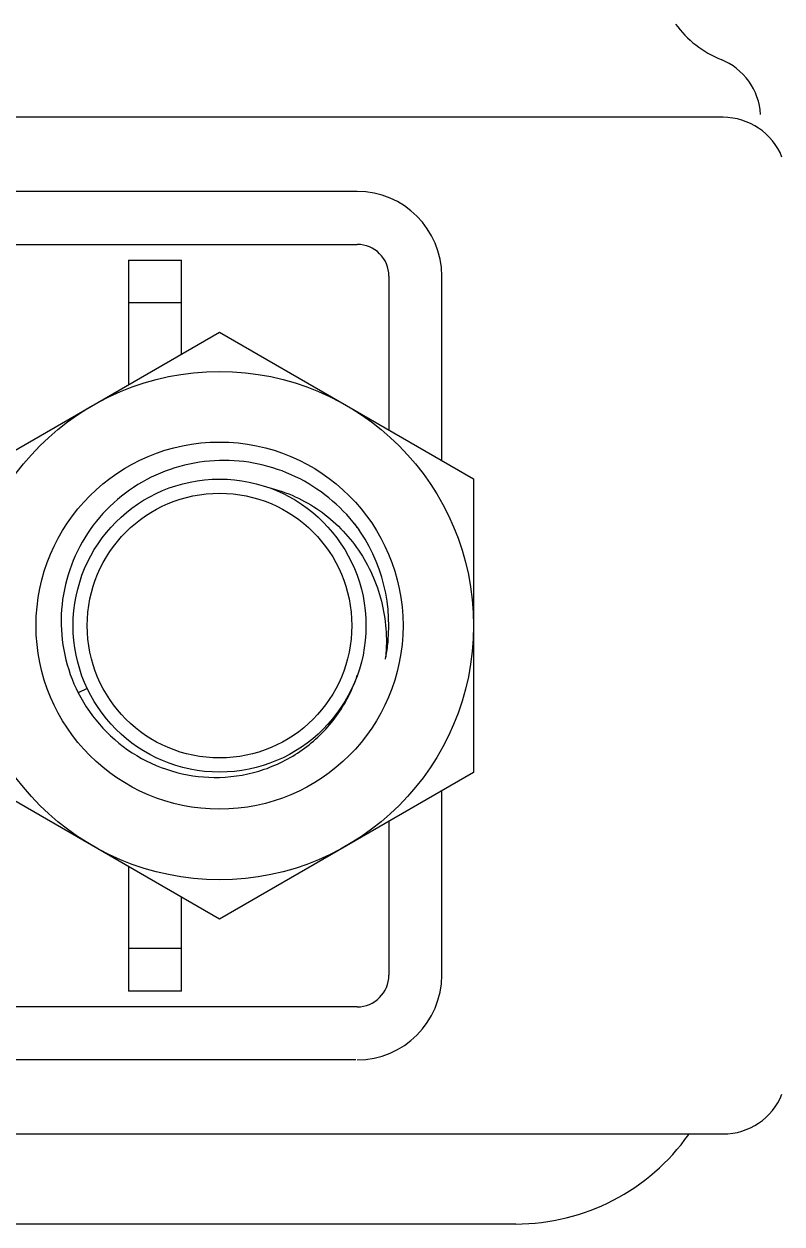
# Model space of a CAD drawing. Extents: x -427546 to -314919, y 698702 to 968782.
# Drawn here: x -406683.5 to -406500.5, y 889817.1 to 890106.7 of the extents above; entities that cross this region are included whole.
import ezdxf

# ---------------------------------------------------------------- set-up
doc = ezdxf.new("R2010")
doc.units = 0
doc.header["$LTSCALE"] = 1000
doc.header["$MEASUREMENT"] = 0
doc.layers.get('0').update_dxf_attribs({"linetype": 'CONTINUOUS'})

msp = doc.modelspace()

# ---------------------------------------------------------------- linework, layer by layer
for p, q in [((-406514.73, 890084.19), (-406729.59, 890084.19)), ((-406603.1, 890066.3), (-407224.05, 890066.3)), ((-406771.76, 890053.52), (-406603.1, 890053.52)), ((-406658.3, 890049.69), (-406658.3, 890019.66)), ((-406658.3, 890049.69), (-406645.52, 890049.69)), ((-406645.52, 890027.03), (-406645.52, 890049.69)), ((-406595.43, 890045.86), (-406595.43, 890008.74)), ((-406582.65, 890001.36), (-406582.65, 890045.86)), ((-406658.3, 890039.47), (-406645.52, 890039.47)), ((-406697.65, 889996.94), (-406636.32, 890032.35)), ((-406636.32, 890032.35), (-406574.99, 889996.94)), ((-406574.99, 889996.94), (-406574.99, 889926.12)), ((-406668.25, 889946.34), (-406670.44, 889945.3)), ((-406636.32, 889890.71), (-406697.65, 889926.12)), ((-406574.99, 889926.12), (-406636.32, 889890.71)), ((-406582.65, 889877.2), (-406582.65, 889921.69)), ((-406595.43, 889914.31), (-406595.43, 889877.2)), ((-406658.3, 889903.39), (-406658.3, 889873.36)), ((-406645.52, 889873.36), (-406645.52, 889896.02)), ((-406645.52, 889883.58), (-406658.3, 889883.58)), ((-406645.52, 889873.36), (-406658.3, 889873.36)), ((-406603.1, 889869.53), (-406771.76, 889869.53)), ((-406603.42, 889856.76), (-407224.05, 889856.64)), ((-406729.59, 889838.86), (-406514.73, 889838.86)), ((-406564.77, 889817.14), (-406707.87, 889817.14))]:
    msp.add_line(p, q)
for radius in [61.33, 44.3, 35.36, 31.94]:
    msp.add_circle((-406636.32, 889961.53), radius)
for centre, radius, start, end in [((-406505.63, 890121.81), 25.55, 216.2515, 247.9757), ((-406520.97, 890083.91), 15.33, 3.6521, 67.9757), ((-406514.73, 890068.86), 15.33, 22.0243, 90), ((-406603.1, 890045.86), 20.44, 0, 90), ((-406603.1, 890045.86), 7.67, 0, 90), ((-406636.28, 889961.55), 40.83, 33.5439, 36.97), ((-406635.66, 889960.73), 40.78, 34.988, 37.5932), ((-406636.32, 889961.53), 40.87, 348.5415, 33.5415), ((-406636.4, 889961.53), 40.96, 349.9486, 355.033), ((-406636.18, 889961.5), 40.73, 348.542, 349.9459), ((-406636.58, 889957.68), 40.54, 353.9459, 354.8169), ((-406603.1, 889877.2), 20.44, 270, 0), ((-406603.1, 889877.2), 7.67, 270, 0), ((-406514.73, 889854.2), 15.33, 270, 337.9757), ((-406564.77, 889868.25), 51.11, 270, 324.7468)]:
    msp.add_arc(centre, radius, start, end)
for points, knots in [([(-406636.32, 890001.38), (-406642.77, 890001.22), (-406655.82, 889997.62), (-406670.28, 889983.58), (-406676.25, 889964.31), (-406673.36, 889951.04), (-406670.44, 889945.3)], [0, 0, 0, 0, 0.250101, 0.50014, 0.750107, 1, 1, 1, 1]), ([(-406603.35, 889985.61), (-406607.17, 889990.57), (-406617.27, 889998.83), (-406630.06, 890001.55), (-406636.32, 890001.38)], [0, 0, 0, 0, 0.500072, 1, 1, 1, 1]), ([(-406624.42, 889994.82), (-406620.06, 889993.78), (-406611.68, 889989.97), (-406602.08, 889980.16), (-406596.48, 889967.63), (-406595.79, 889958.49), (-406596.2, 889954.02)], [0, 0, 0, 0, 0.249708, 0.499636, 0.749734, 1, 1, 1, 1]), ([(-406636.32, 889924.91), (-406632.66, 889925.01), (-406625.32, 889926.33), (-406615.45, 889931.51), (-406607.59, 889939.42), (-406604.2, 889946.06), (-406603.06, 889949.54)], [0, 0, 0, 0, 0.250031, 0.500036, 0.750022, 1, 1, 1, 1]), ([(-406670.44, 889945.3), (-406667.3, 889939.15), (-406657.4, 889928.39), (-406643.21, 889924.71), (-406636.32, 889924.91)], [0, 0, 0, 0, 0.500108, 1, 1, 1, 1])]:
    msp.add_open_spline(points, degree=3, knots=knots)

doc.saveas('drawing.dxf')
